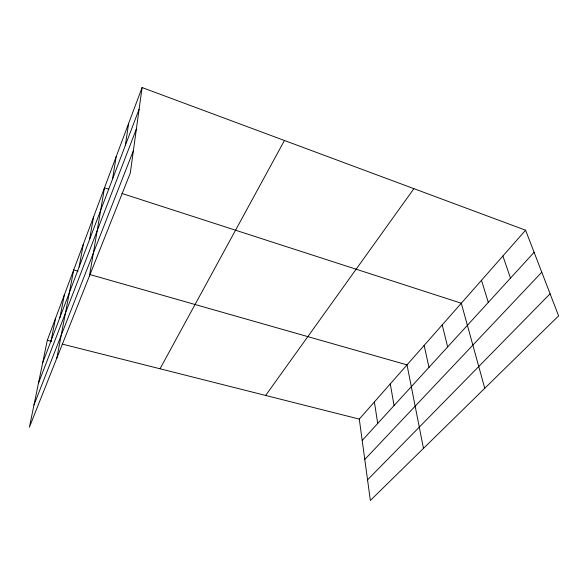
<?xml version="1.0" encoding="UTF-8"?>
<svg xmlns="http://www.w3.org/2000/svg" width="588" height="588" viewBox="0 0 588 588"><rect width="100%" height="100%" fill="white"/><g stroke="black" fill="none" stroke-linecap="round" stroke-linejoin="round"><path stroke-width="0.88" d="M142.09 87.538L130.293 173.078L29.4 427.211L47.297 340.312L142.09 87.538L525.591 230.209L558.6 315.866L370.359 500.462L359.283 419.09L525.591 230.209M125.332 145.434L128.662 123.34M112.551 179.061L116.159 156.687M89.457 275.948L104.488 187.815L108.846 189.226M89.508 239.654L93.558 216.95M79.101 267.033L83.32 244.263M56.816 358.158L73.691 269.936L78.05 271.178M59.888 317.564L64.364 294.809M51.002 340.915L55.581 318.226M42.645 362.906L139.099 109.236M38.47 383.163L136.372 129M33.972 405L133.388 150.668M160.032 368.779L284.445 140.495M265.651 395.445L413.893 188.66M362.186 440.449L534.102 252.303M364.773 459.471L541.776 272.207M367.551 479.859L550.096 293.794M47.297 340.312L51.707 341.422M62.284 344.098L359.283 419.09M89.398 274.405L407.021 364.876L423.47 448.379M121.936 193.459L461.301 303.232L484.755 388.286M502.887 256L510.502 278.131M481.491 280.3L488.305 302.423M442.213 324.907L447.644 346.92M424.146 345.421L428.983 367.346M390.278 383.89L394.063 405.558M374.387 401.935L377.709 423.456"/></g></svg>
